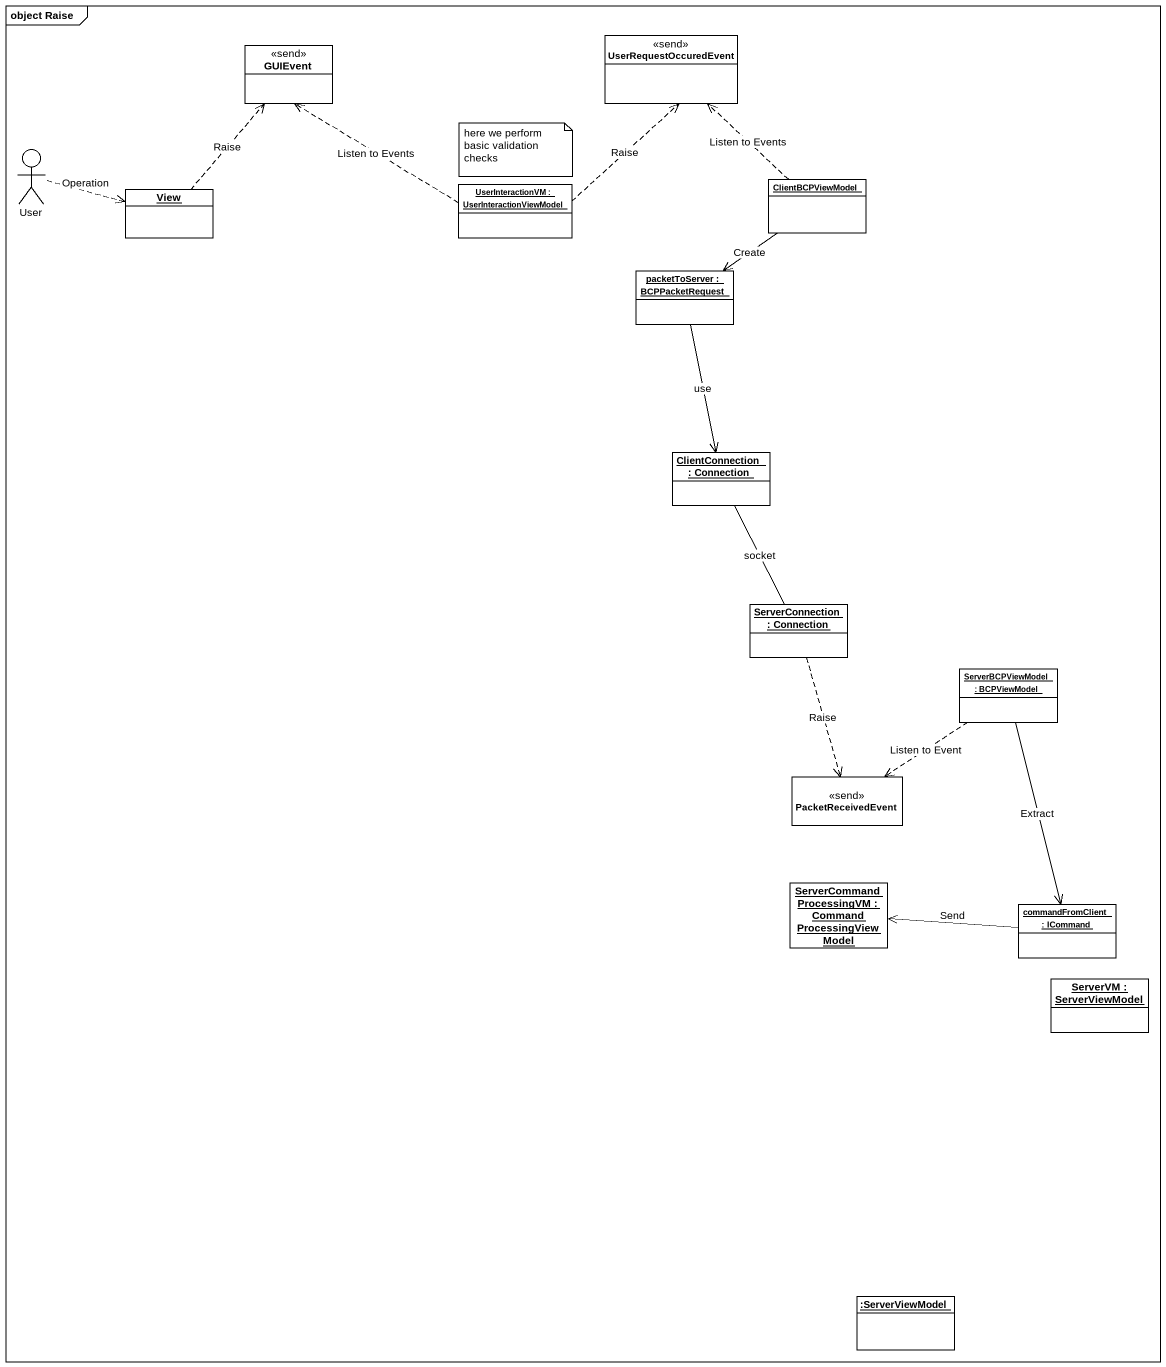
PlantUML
@startuml
mainframe object Raise
allowmixing
hide circle
hide empty members
class GUIEvent <<send>>
class UserRequestOccuredEvent <<send>>
actor User
object View
object "UserInteractionVM : UserInteractionViewModel" as UserInteractionVM
object ClientBCPViewModel
object "packetToServer : BCPPacketRequest" as packetToServer
object "ClientConnection : Connection" as ClientConnection
object "ServerConnection : Connection" as ServerConnection
object "ServerBCPViewModel : BCPViewModel" as ServerBCPViewModel
class PacketReceivedEvent <<send>>
object "ServerCommandProcessingVM : CommandProcessingViewModel" as ServerCommandProcessingVM
object "commandFromClient : ICommand" as commandFromClient
object "ServerVM : ServerViewModel" as ServerVM
object ":ServerViewModel" as ServerViewModel
User .right.> View : Operation
View .up.> GUIEvent : Raise
UserInteractionVM .up.> GUIEvent : Listen to Events
UserInteractionVM .up.> UserRequestOccuredEvent : Raise
ClientBCPViewModel .up.> UserRequestOccuredEvent : Listen to Events
ClientBCPViewModel --> packetToServer : Create
packetToServer --> ClientConnection : use
ServerConnection -up- ClientConnection : socket
ServerConnection ..> PacketReceivedEvent : Raise
ServerBCPViewModel ..> PacketReceivedEvent : Listen to Event
ServerBCPViewModel --> commandFromClient : Extract
commandFromClient -left-> ServerCommandProcessingVM : Send
note as N1
  here we perform basic validation checks
end note
@enduml
